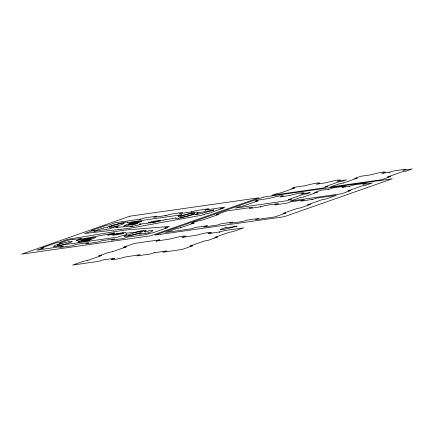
<?xml version="1.0" encoding="UTF-8"?>
<svg xmlns="http://www.w3.org/2000/svg" width="434" height="434" viewBox="0 0 434 434"><rect width="100%" height="100%" fill="white"/><g stroke="black" fill="none" stroke-linecap="round" stroke-linejoin="round"><path stroke-width="0.65" d="M126.017 233.166L125.627 232.407A5.371 0.515 -15 0 0 125.198 232.353L108.283 235.076A3.684 0.353 -15 0 1 108.012 235.109L107.844 235.125A8.067 0.776 -15 0 0 107.74 235.141L114.581 233.318L114.245 233.351A9.711 0.933 -15 0 0 114.071 233.367L113.274 233.465M114.364 232.841L110.122 233.877A7.356 0.705 -15 0 0 109.97 233.904L109.835 233.931M114.576 258.349L111.158 259.586C114.316 260.438 126.679 256.299 128.399 256.494L140.193 254.649L136.943 255.914L149.914 254.069L154.618 252.621M156.245 241.092L156.582 240.93M219.544 232.103L224.286 230.633L243.658 227.877L232.933 231.642L229.114 232.315L215.047 237.252L214.7 237.414L217.483 237.062L208.19 240.327L204.371 241L190.304 245.937L189.956 246.105L192.739 245.752L182.106 249.485L162.821 252.23L166.244 250.982M207.246 225.794L203.779 227.042L216.935 225.17L221.28 223.743L232.803 222.099L229.581 223.369L242.807 221.486L247.315 220.033L258.924 218.421L255.452 219.685L274.858 216.924L285.653 213.132L283.06 213.371L296.758 208.559L300.795 207.815L310.402 204.441L307.592 204.821L307.966 204.626L321.681 199.808L325.538 199.13L336.41 195.316L316.918 198.088L312.122 199.575M260.427 206.909L260.839 206.725L249.138 208.553L252.599 207.251L226.96 210.902L216.11 214.711L218.714 214.472L205.07 219.121C203.123 220.293 193.824 221.345 191.361 223.396L194.193 223.022L180.327 227.807L180.598 227.796M274.939 204.843L278.471 203.562L265.245 205.45L260.449 206.937M312.1 199.553L312.513 199.369L300.751 201.159L304.272 199.89L291.116 201.767L286.717 203.21L274.966 204.87M139.916 219.327L140.274 219.165L115.384 222.707L109.693 224.828L106.026 225.452L91.346 230.6L94.183 230.226L84.576 233.525L129.435 228.311L201.723 215.231L204.268 214.282M165.658 215.665L166.016 215.497L153.593 217.423L156.94 216.137L144.685 217.884L139.927 219.349M154.618 252.648L154.271 252.81L166.238 250.993M191.53 211.976L191.888 211.814L179.372 213.756L182.681 212.47L170.426 214.217L165.696 215.693M219.523 232.076L219.881 231.913L207.913 233.725L208.244 233.573M63.125 246.306L59.691 247.532L71.946 245.785L76.395 244.342L88.802 242.573L85.563 243.848L97.824 242.101L102.153 240.68L114.538 238.912L111.305 240.181L123.565 238.434L127.894 237.013L146.35 234.555L148.743 233.66M87.614 260.454L83.295 261.333L72.662 265.071L98.258 261.425L102.549 260.015L114.571 258.322M112.357 251.769L108.039 252.648L98.746 255.914L101.529 255.545M164.936 227.937L169.455 226.445L123.831 230.161L67.715 239.324L59.474 242.346L55.736 242.991L41.056 248.139L43.888 247.765L36.906 250.141L63.163 246.252M101.518 255.577L87.625 260.422M126.261 246.892L112.368 251.736M148.716 233.628L153.088 232.732L167.763 227.579L164.947 227.964M204.24 214.25L208.613 213.354L223.288 208.206L220.472 208.586L224.828 207.121L205.087 210.072L205.439 209.882M180.587 227.828L176.22 228.713L165.414 232.51L191.134 228.843L195.479 227.421L207.246 225.761M160.775 220.445L159.929 220.727A10.758 1.031 -15 0 1 155.112 221.839L152.779 222.17M94.216 231.528L94.617 231.512A7.828 0.749 -15 0 1 95.594 231.262L97.552 230.785A3.917 0.374 -15 0 1 98.887 230.519L105.5 229.467A4.817 0.461 -15 0 1 105.69 229.429L106.059 229.418A3.027 0.288 -15 0 0 106.319 229.45L109.84 228.729A22.622 2.17 -15 0 0 111.131 228.306L115.661 226.792A6.57 0.629 -15 0 1 116.263 226.597M197.248 212.958L197.812 212.589A6.673 0.64 -15 0 0 198.012 212.438L197.595 212.134A10.237 0.982 -15 0 0 194.806 212.394A14.403 1.378 -15 0 0 192.007 212.926M123.413 233.438L122.019 233.855A13.541 1.297 -15 0 1 121.07 234.024L117.896 234.539A41.555 3.982 -15 0 1 117.05 234.669L113.176 235.217A3.749 0.358 -15 0 1 112.71 235.266L112.921 234.897A3.472 0.331 -15 0 1 113.203 234.767L114.093 234.534A16.199 1.552 -15 0 0 114.587 234.447L115.596 234.257A12.445 1.194 -15 0 1 116.084 234.176L122.73 233.101M303.795 196.949L299.482 197.812L290.162 201.083L341.574 193.759L350.894 190.488L348.041 190.884M343.603 182.964L339.263 183.842L330.111 187.059L381.524 179.736L390.681 176.519L387.817 176.909M181.553 214.819L179.133 215.834M288.61 199.531L303.013 194.443L306.876 193.759L310.12 192.62L300.61 194.107L304.082 192.826C300.881 192.05 289.142 196 287.406 195.853L279.99 197.025L283.462 195.761C280.114 195.023 268.657 198.902 266.78 198.794L258.707 199.944L255.311 201.137L258.138 200.768L257.78 200.947L243.843 205.835L240.013 206.508L235.548 208.07L286.961 200.752L291.426 199.184L288.643 199.569M325.137 186.707L339.242 181.727L343.099 181.043L346.484 179.855L336.979 181.341L340.451 180.061C337.213 179.296 325.565 183.219 323.769 183.088L316.353 184.276L319.831 182.996C316.527 182.247 305.004 186.143 303.149 186.023L295.071 187.173L291.827 188.313L294.659 187.949L294.295 188.123L280.369 193.011L276.539 193.683L271.917 195.305L323.33 187.982L327.952 186.36L325.153 186.745M348.014 190.846L362.102 185.866L366.03 185.177L372.35 182.958L362.873 184.466L366.177 183.186L353.916 184.933L349.191 186.403M387.801 176.877L402.052 171.842L405.98 171.148L412.3 168.929L402.828 170.443L406.132 169.157L393.871 170.904L389.13 172.379M342.095 187.369L345.556 186.121L333.296 187.868L328.571 189.338M382.045 173.34L385.506 172.097C382.614 171.159 370.273 175.396 368.84 175.119L360.887 176.253L354.714 178.423L357.291 178.184L343.603 182.926M328.543 189.3L328.891 189.148L320.938 190.276L314.617 192.495L317.428 192.132L317.135 192.284L303.816 196.89M349.164 186.36L349.511 186.208L342.106 187.407M389.119 172.336L389.461 172.184L382.072 173.383M53.99 246.013L53.642 246.328A9.754 0.933 -15 0 0 54.548 246.572A12.814 1.226 -15 0 0 54.727 246.561L55.281 246.517A11.68 1.118 -15 0 0 57.966 246.111A16.194 1.552 -15 0 0 60.695 245.552A9.298 0.89 -15 0 0 63.212 244.96L65.876 244.261A3.928 0.374 -15 0 0 65.935 244.266L65.957 244.266A3.83 0.369 -15 0 0 66.256 244.385L79.194 242.595M148.271 222.582L148.509 222.479A3.391 0.325 -15 0 1 149.263 222.257L152.133 221.53A3.716 0.358 -15 0 1 152.768 221.421L156.647 220.868A41.539 3.982 -15 0 1 157.401 220.77L159.989 220.467A13.66 1.307 -15 0 1 160.651 220.401L160.775 220.407M93.901 231.121L100.797 228.859M152.372 230.964L149.453 232.613L145.325 233.411M152.464 230.931L152.985 230.622L152.068 230.6A49.004 4.698 -15 0 0 151.374 230.644L148.835 230.872M179.014 215.882L178.775 215.98A21.559 2.067 -15 0 1 178.032 216.284L182.464 215.438A11.691 1.123 -15 0 1 188.448 213.756A10.611 1.014 -15 0 1 192.018 212.92M114.256 232.966L113.236 233.383M126.034 235.147L127.195 234.675L123.674 235.266A21.537 2.061 -15 0 1 122.524 235.624L117.533 237.138L79.422 242.563M76.341 240.517L76.438 240.474A6.467 0.618 -15 0 1 76.861 240.306M76.194 240.572L78.511 240.165A4.883 0.467 -15 0 0 79.965 239.812L81.196 239.481A5.675 0.542 -15 0 0 83.361 238.825L86.013 238.206A11.116 1.063 -15 0 1 86.279 238.168L109.173 234.04A12.841 1.231 -15 0 0 109.444 234.002A3.141 0.298 -15 0 0 109.791 233.937M81.679 238.51L82.026 238.309L80.247 238.494A3.027 0.288 -15 0 0 79.33 238.695L78.614 238.841A4.845 0.467 -15 0 1 78.483 238.846L72.955 239.519A3.917 0.374 -15 0 1 72.321 239.541L72.261 239.405A7.796 0.749 -15 0 1 72.337 239.226L71.567 239.378A7.736 0.743 -15 0 1 67.237 240.414L60.993 242.742A12.239 1.172 -15 0 1 60.624 242.877L60.548 242.904M76.867 240.306L80.653 238.901A22.573 2.165 -15 0 0 81.684 238.51M60.478 242.931L60.104 243.067A10.232 0.982 -15 0 0 59.746 243.197L61.33 243.279A12.206 1.172 -15 0 0 57.093 244.673A14.973 1.438 -15 0 0 56.594 244.852A11.094 1.063 -15 0 0 53.935 246.024M182.454 237.246L182.123 237.398L194.09 235.586C195.691 235.803 208.287 231.588 211.38 232.472L208.298 233.552M213.463 210.11L213.788 209.958L197.264 212.986M111.5 226.125L112.666 225.713M140.936 224.172L137.394 225.327A9.564 0.917 -15 0 1 137.155 225.371L130.45 226.727L132.695 226.06A7.172 0.689 -15 0 1 132.603 226.065L132.527 226.071A3.222 0.309 -15 0 0 132.272 226.092M205.439 209.882L208.559 208.787L196.298 210.533L191.551 212.004M156.636 240.908L159.723 239.828L134.214 243.463L123.489 247.228L126.272 246.854M182.513 237.224L185.595 236.145C182.15 235.347 170.188 239.411 168.218 239.27L156.262 241.109M68.93 242.942L70.096 242.53A7.682 0.738 -15 0 0 70.932 241.347L69.961 241.488A7.682 0.738 -15 0 0 60.63 243.881L59.447 244.288A7.682 0.738 -15 0 0 58.633 245.465M100.981 228.794L101.545 228.609A11.913 1.139 -15 0 0 101.882 228.496L102.467 228.3A10.063 0.966 -15 0 1 102.891 228.154L103.308 228.034M116.263 226.597L118.184 226.342A4.883 0.467 -15 0 1 118.265 226.472L118.005 226.662A5.675 0.542 -15 0 1 116.849 227.177L115.699 227.584L117.164 227.373A11.203 1.074 -15 0 0 117.451 227.329L123.685 226.792M204.604 212.731L200.47 213.712A48.706 4.671 -15 0 1 199.277 213.935L195.512 214.602M103.335 228.024L107.388 227.21M213.566 210.208L204.702 212.698M163.444 220.13L155.253 222.11A5.371 0.515 -15 0 1 153.739 222.441L146.855 223.26M163.499 220.114L164.22 219.951A9.364 0.895 -15 0 1 164.855 219.837L165.311 219.761M175.531 218.009L176.112 217.993A10.275 0.987 -15 0 0 176.275 218.378L178.314 218.253M123.538 222.555L123.609 222.539A5.946 0.57 -15 0 0 124.075 222.452L124.238 222.42A11.669 1.118 -15 0 1 126.63 222.11A16.139 1.546 -15 0 1 127.688 222.137A9.282 0.89 -15 0 1 127.965 222.333L127.558 222.707A3.228 0.309 -15 0 1 127.721 222.675L128.117 222.582A3.841 0.369 -15 0 1 129.69 222.224L143.643 220.19M123.468 222.566L122.936 222.669A9.76 0.933 -15 0 0 118.9 223.564L116.258 224.259A11.083 1.063 -15 0 0 111.337 225.745A15.179 1.454 -15 0 0 110.751 225.94A12.195 1.166 -15 0 0 107.366 227.215M173.893 218.307L174.121 218.269A28.08 2.691 -15 0 0 175.531 218.009M173.437 218.389L165.387 219.75M139.417 224.172L139.46 224.166A4.28 0.412 -15 0 1 139.819 224.107L146.583 223.282M143.209 230.476L139.574 231.159A10.27 0.982 -15 0 0 135.744 232.082L134.263 232.391A28.015 2.685 -15 0 0 133.428 232.45L126.815 233.145M140.334 231.468L141.305 231.327A7.682 0.738 -15 0 1 140.464 232.51L139.303 232.917A7.682 0.738 -15 0 1 129.972 235.309M129.956 235.315L128.979 235.45A7.682 0.738 -15 0 1 129.826 234.268L130.987 233.861A7.682 0.738 -15 0 1 140.339 231.468M148.791 230.877L148.791 230.877A6.646 0.635 -15 0 1 148.591 230.91L145.775 231.875A4.579 0.439 -15 0 1 145.417 231.908M131.551 226.19L132.012 226.125A12.841 1.231 -15 0 1 132.267 226.092M131.486 226.201L124.759 226.705M141.11 233.855L139.292 234.116L140.947 233.351L138.468 233.704M138.104 233.752L135.028 234.523A6.678 0.64 -15 0 1 134.052 234.789L130.129 235.711A10.237 0.982 -15 0 1 126.077 236.422A14.468 1.389 -15 0 1 124.52 236.514A10.638 1.02 -15 0 1 124.119 236.242A11.691 1.123 -15 0 1 126.028 235.147M143.752 220.174L181.558 214.797M58.612 245.47L59.583 245.335A7.682 0.738 -15 0 0 68.941 242.937M145.249 233.394L141.023 233.948M152.318 222.219L149.621 222.501A12.304 1.177 -15 0 1 149.301 222.533L148.694 222.577A16.134 1.546 -15 0 0 148.379 222.604L148.271 222.604M140.828 224.166L139.146 224.215A8.311 0.797 -15 0 0 139.287 224.194M123.771 226.787L124.553 226.722M126.055 233.215L126.126 233.215A9.505 0.911 -15 0 0 126.576 233.172M145.428 231.902L143.779 231.848M93.923 231.143L93.945 231.143A7.731 0.743 -15 0 1 94.243 231.523M143.979 231.691A11.87 1.139 -15 0 0 146.09 230.611A11.501 1.101 -15 0 0 145.119 230.248M143.247 230.459A9.347 0.895 -15 0 1 145.081 230.264M122.703 233.112A10.769 1.031 -15 0 1 123.473 233.416M195.371 214.624A6.678 0.64 -15 0 0 195.219 214.646L198.181 213.642L197.85 213.702A4.617 0.445 -15 0 0 197.275 213.805L191.801 215.009A11.854 1.134 -15 0 1 186.474 216.539A11.496 1.101 -15 0 1 180.696 217.868A9.353 0.895 -15 0 1 178.276 218.269M111.522 226.114A7.682 0.738 -15 0 0 110.686 227.297L111.636 227.166A7.682 0.738 -15 0 0 120.988 224.769L122.144 224.362A7.682 0.738 -15 0 0 122.979 223.184L122.008 223.32A7.682 0.738 -15 0 0 112.677 225.713M225.87 227.66L225.458 227.845L235.526 226.412C243.626 224.443 219.854 231.143 220.157 229.434L225.859 227.638M82.585 240.561L81.625 241L90.625 239.72L88.807 240.544L78.787 241.971A3.613 0.347 -15 0 1 78.38 241.684L82.422 240.067L91.216 238.564L82.357 239.828L84.131 239.015L95.919 237.338L91.623 239.27L82.585 240.561M138.191 222.208L137.225 222.653L128.187 223.939L123.891 225.875L135.679 224.194L137.453 223.385L128.594 224.644L137.394 223.147L141.43 221.53A3.613 0.347 -15 0 0 141.023 221.237L131.003 222.664L129.186 223.494L138.191 222.208M182.426 215.899L181.868 216.099A7.682 0.738 -15 0 0 181.054 217.277L182.003 217.146A7.682 0.738 -15 0 0 191.356 214.749L192.517 214.342A7.682 0.738 -15 0 0 193.352 213.159L192.381 213.3A7.682 0.738 -15 0 0 183.045 215.693L182.426 215.899M129.842 216.186L21.7 254.15L150.739 235.776L258.876 197.812L129.842 216.186M263.254 197.144L155.112 235.109L284.151 216.734L392.293 178.77L263.254 197.144"/></g></svg>
